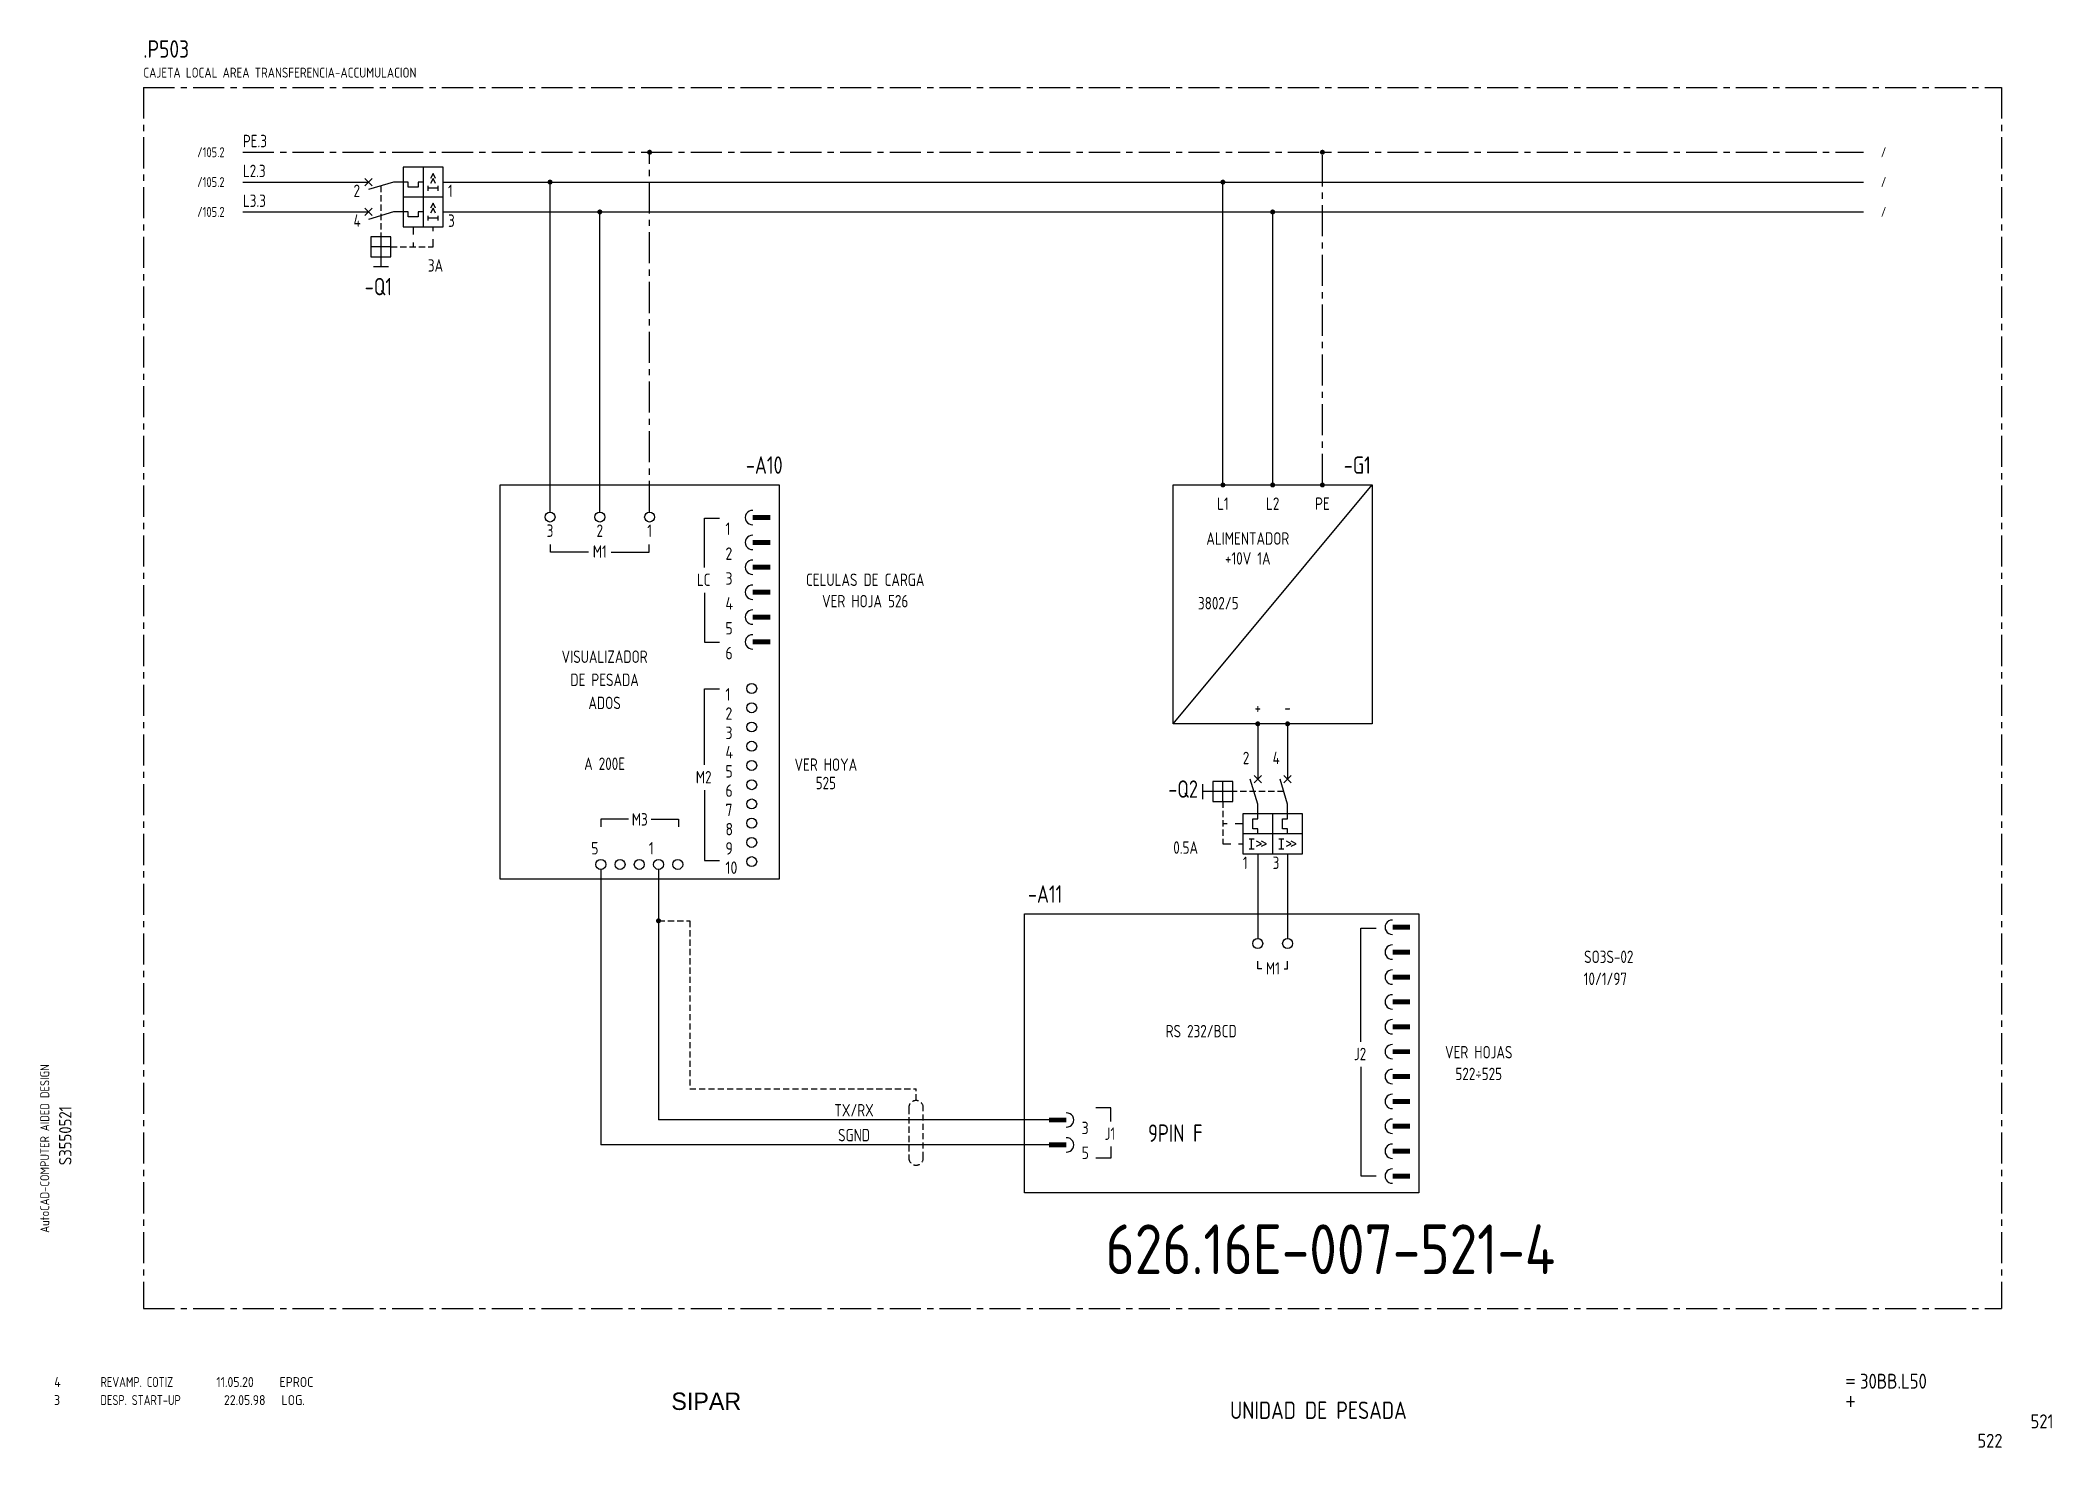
# Model space of a CAD drawing. Extents: x 10 to 414, y 6 to 289.
import ezdxf
from ezdxf.enums import TextEntityAlignment as Align

# ---------------------------------------------------------------- set-up
doc = ezdxf.new("R2010")
doc.units = 0
doc.header["$LTSCALE"] = 5
doc.header["$MEASUREMENT"] = 0
for name, pattern in [('CENTER', [2, 1.25, -0.25, 0.25, -0.25]), ('DASHED', [0.75, 0.5, -0.25]), ('HIDDEN', [0.375, 0.25, -0.125]), ('HIDDEN1', [0.625, 0.3125, -0.3125])]:
    doc.linetypes.add(name, pattern=pattern)
doc.layers.get('0').update_dxf_attribs({"linetype": 'CONTINUOUS'})
doc.layers.add('3', color=3, linetype='CONTINUOUS')
doc.layers.add('CART', color=7, linetype='CONTINUOUS')
doc.styles.add('DIN', font='DIN.shx', dxfattribs={"width": 0.85})
doc.styles.add('ISO', font='DIN', dxfattribs={"width": 0.8})
doc.styles.add('N', font='ROMANS', dxfattribs={"width": 0.85, "height": 3})
doc.styles.add('SIMPLEX', font='SIMPLEX', dxfattribs={"width": 0.85})
doc.styles.add('X', font='UNIV.SHX', dxfattribs={"height": 3.5})

# ---------------------------------------------------------------- blocks, each defined once
blk = doc.blocks.new('B5-3')
at = {"linetype": 'Continuous', "const_width": 0.5}
blk.add_lwpolyline([(-0.25, 0, 1), (0.25, 0, 1)], format="xyb", close=True, dxfattribs=at)
blk = doc.blocks.new('NOTA')
at = {"color": 5, "linetype": 'Continuous'}
blk.add_line((0, 0), (0, 0), dxfattribs=at)
at = {"color": 3, "style": 'DIN', "width": 0.8}
blk.add_attdef('NOME', text='', height=3.5, dxfattribs=at).set_placement((0, 0), align=Align.MIDDLE)
at = {"color": 7, "style": 'SIMPLEX', "flags": 9}
for tag, p in [('TIPO', (-2.04, -5.14)), ('QUADRO', (-2.04, -7.64))]:
    blk.add_attdef(tag, p, '', height=1, dxfattribs=at)
blk = doc.blocks.new('DESP')
at = {"color": 3, "style": 'DIN'}
for s, width, p in [('3', 0.9, (7.45, 13.02)), ('DESP. START-UP', 0.8, (16.76, 13.02)), ('22.05.98', 0.9, (41.59, 13.02)), ('LOG.', 0.9, (53.16, 13.02))]:
    blk.add_text(s, height=2, dxfattribs=dict(at, width=width)).set_placement(p)

msp = doc.modelspace()

# ---------------------------------------------------------------- linework, layer by layer
at = {"color": 3, "linetype": 'CENTER'}
for p, q in [((30.39, 279), (30.39, 33.63)), ((30.39, 279), (403.76, 279)), ((403.76, 279), (403.76, 33.63)), ((30.39, 33.63), (403.76, 33.63))]:
    msp.add_line(p, q, dxfattribs=at)
at = {"linetype": 'CENTER'}
for p, q in [((50.39, 266), (376.03, 266)), ((132.11, 193.69), (132.11, 266)), ((267.31, 199.13), (267.31, 266))]:
    msp.add_line(p, q, dxfattribs=at)
at = {"color": 7}
for p, q in [((82.62, 263), (82.62, 251)), ((90.62, 263), (82.62, 263)), ((86.62, 263), (86.62, 251)), ((90.62, 251), (90.62, 263)), ((80.62, 260), (75.62, 258.5)), ((83.62, 260), (80.62, 260)), ((83.62, 259), (83.62, 260)), ((85.62, 259), (83.62, 259)), ((86.62, 260), (85.62, 260)), ((85.62, 260), (85.62, 259)), ((87.62, 258.25), (87.62, 259.25)), ((89.62, 258.75), (87.62, 258.75)), ((88.62, 261.75), (88.12, 260.75)), ((88.62, 260.75), (88.12, 259.75)), ((89.12, 260.75), (88.62, 261.75)), ((89.12, 259.75), (88.62, 260.75)), ((89.62, 258.25), (89.62, 259.25)), ((90.62, 257), (82.62, 257)), ((88.62, 255.75), (88.12, 254.75)), ((88.62, 254.75), (88.12, 253.75)), ((89.12, 254.75), (88.62, 255.75)), ((89.12, 253.75), (88.62, 254.75)), ((80.62, 254), (75.62, 252.5)), ((83.62, 254), (80.62, 254)), ((82.62, 251), (90.62, 251)), ((83.62, 253), (83.62, 254)), ((85.62, 253), (83.62, 253)), ((85.62, 254), (85.62, 253)), ((86.62, 254), (85.62, 254)), ((87.62, 252.25), (87.62, 253.25)), ((89.62, 252.75), (87.62, 252.75)), ((89.62, 252.25), (89.62, 253.25)), ((76.12, 249), (76.12, 245)), ((80.12, 249), (76.12, 249)), ((80.12, 247), (76.12, 247)), ((78.12, 249), (78.12, 243)), ((80.12, 245), (80.12, 249)), ((76.12, 245), (80.12, 245)), ((79.62, 243), (76.62, 243)), ((243.31, 136.02), (243.31, 139.02)), ((249.31, 137.52), (243.31, 137.52)), ((249.31, 139.52), (245.31, 139.52)), ((245.31, 139.52), (245.31, 135.52)), ((247.31, 135.52), (247.31, 139.52)), ((249.31, 135.52), (249.31, 139.52)), ((254.31, 135.02), (252.81, 140.02)), ((260.31, 135.02), (258.81, 140.02)), ((245.31, 135.52), (249.31, 135.52)), ((254.31, 132.02), (254.31, 135.02)), ((260.31, 132.02), (260.31, 135.02)), ((263.31, 133.02), (251.31, 133.02)), ((251.31, 133.02), (251.31, 125.02)), ((253.31, 130.02), (253.31, 132.02)), ((253.31, 132.02), (254.31, 132.02)), ((254.31, 130.02), (253.31, 130.02)), ((254.31, 129.02), (254.31, 130.02)), ((257.31, 125.02), (257.31, 133.02)), ((259.31, 130.02), (259.31, 132.02)), ((259.31, 132.02), (260.31, 132.02)), ((260.31, 130.02), (259.31, 130.02)), ((260.31, 129.02), (260.31, 130.02)), ((263.31, 125.02), (263.31, 133.02)), ((263.31, 129.02), (251.31, 129.02)), ((252.56, 128.02), (253.56, 128.02)), ((252.56, 126.02), (253.56, 126.02)), ((253.06, 126.02), (253.06, 128.02)), ((255.06, 127.02), (254.06, 127.52)), ((254.06, 126.52), (255.06, 127.02)), ((256.06, 127.02), (255.06, 127.52)), ((255.06, 126.52), (256.06, 127.02)), ((258.56, 128.02), (259.56, 128.02)), ((258.56, 126.02), (259.56, 126.02)), ((259.06, 126.02), (259.06, 128.02)), ((261.06, 127.02), (260.06, 127.52)), ((260.06, 126.52), (261.06, 127.02)), ((262.06, 127.02), (261.06, 127.52)), ((261.06, 126.52), (262.06, 127.02)), ((251.31, 125.02), (263.31, 125.02))]:
    msp.add_line(p, q, dxfattribs=at)
for p, q in [((50.39, 260), (75.62, 260)), ((90.62, 260), (376.03, 260)), ((112.11, 193.69), (112.11, 260)), ((247.31, 199.13), (247.31, 260)), ((50.39, 254), (75.62, 254)), ((90.62, 254), (376.03, 254)), ((122.11, 193.69), (122.11, 254.25)), ((257.31, 199.13), (257.31, 254)), ((237.31, 151.13), (277.31, 199.13)), ((254.31, 151.13), (254.31, 140.02)), ((260.31, 151.13), (260.31, 140.02)), ((254.31, 125.02), (254.31, 107.99)), ((260.31, 125.02), (260.31, 107.99))]:
    msp.add_line(p, q)
at = {"color": 7, "linetype": 'DASHED'}
for p, q in [((76.35, 260.73), (74.89, 259.27)), ((74.89, 260.73), (76.35, 259.27)), ((74.89, 254.73), (76.35, 253.27)), ((76.35, 254.73), (74.89, 253.27)), ((255.04, 140.75), (253.58, 139.29)), ((255.04, 139.29), (253.58, 140.75)), ((261.04, 139.29), (259.58, 140.75)), ((261.04, 140.75), (259.58, 139.29))]:
    msp.add_line(p, q, dxfattribs=at)
at = {"color": 7, "linetype": 'HIDDEN'}
for p, q in [((78.12, 259.25), (78.12, 249)), ((80.12, 247), (88.62, 247)), ((259.56, 137.52), (249.31, 137.52)), ((247.31, 135.52), (247.31, 127.02))]:
    msp.add_line(p, q, dxfattribs=at)
at = {"color": 7, "linetype": 'HIDDEN1'}
for p, q in [((84.62, 251), (84.62, 247)), ((88.62, 247), (88.62, 251)), ((251.31, 131.02), (247.31, 131.02)), ((247.31, 127.02), (251.31, 127.02))]:
    msp.add_line(p, q, dxfattribs=at)
at = {"color": 3}
for p, q in [((102.11, 119.91), (102.11, 199.13)), ((102.11, 199.13), (158.15, 199.13)), ((158.15, 199.13), (158.15, 119.91)), ((237.31, 151.13), (237.31, 199.13)), ((237.31, 199.13), (277.31, 199.13)), ((277.31, 199.13), (277.31, 151.13)), ((277.31, 151.13), (237.31, 151.13)), ((158.15, 119.91), (102.11, 119.91)), ((207.47, 56.89), (207.47, 112.93)), ((207.47, 112.93), (286.69, 112.93)), ((286.69, 112.93), (286.69, 56.89)), ((286.69, 56.89), (207.47, 56.89))]:
    msp.add_line(p, q, dxfattribs=at)
at = {"linetype": 'Continuous'}
for p, q in [((143.14, 182.52), (143.14, 192.44)), ((143.14, 192.44), (146.17, 192.44)), ((112.17, 185.66), (112.17, 187.2)), ((132.05, 185.66), (132.05, 187.2)), ((119.85, 185.66), (112.17, 185.66)), ((124.37, 185.66), (132.05, 185.66)), ((143.14, 177.48), (143.14, 167.56)), ((143.14, 167.56), (146.17, 167.56)), ((143.14, 158.15), (146.17, 158.15)), ((143.14, 142.86), (143.14, 158.15)), ((143.14, 137.81), (143.14, 123.69)), ((127.89, 131.95), (122.3, 131.95)), ((122.3, 131.95), (122.3, 130.42)), ((132.4, 131.95), (137.93, 131.95)), ((137.93, 131.95), (137.93, 130.42)), ((122.31, 121.87), (122.31, 66.52)), ((133.91, 121.87), (133.91, 71.52)), ((143.14, 123.69), (146.17, 123.69)), ((275.05, 110.1), (278.08, 110.1)), ((275.05, 87.23), (275.05, 110.1)), ((254.31, 101.9), (254.31, 103.43)), ((255.1, 101.9), (254.31, 101.9)), ((259.61, 101.9), (260.31, 101.9)), ((260.31, 101.9), (260.31, 103.43)), ((275.05, 82.19), (275.05, 60.32)), ((224.77, 73.98), (221.75, 73.98)), ((224.77, 71.22), (224.77, 73.98)), ((212.34, 71.52), (133.91, 71.52)), ((212.34, 66.52), (122.31, 66.52)), ((224.77, 66.18), (224.77, 63.84)), ((224.77, 63.84), (221.75, 63.84)), ((275.05, 60.32), (278.08, 60.32))]:
    msp.add_line(p, q, dxfattribs=at)
at = {"linetype": 'HIDDEN'}
for p, q in [((133.91, 111.55), (140.17, 111.55)), ((140.17, 111.55), (140.17, 77.78)), ((140.17, 77.78), (185.65, 77.78)), ((185.65, 75.43), (185.65, 77.78)), ((184.2, 73.97), (184.2, 63.98)), ((187.11, 63.9), (187.11, 73.97))]:
    msp.add_line(p, q, dxfattribs=at)
at = {"linetype": 'Continuous', "const_width": 0.5}
for points in [[(131.86, 266, 1), (132.36, 266, 1)], [(267.06, 266, 1), (267.56, 266, 1)], [(111.86, 260, 1), (112.36, 260, 1)], [(247.06, 260, 1), (247.56, 260, 1)], [(121.86, 254, 1), (122.36, 254, 1)], [(257.06, 254, 1), (257.56, 254, 1)]]:
    msp.add_lwpolyline(points, format="xyb", close=True, dxfattribs=at)
for centre in [(112.11, 192.69), (122.11, 192.69), (132.11, 192.69), (152.63, 158.23), (152.63, 154.36), (152.63, 150.5), (152.63, 146.63), (152.63, 142.77), (152.63, 138.9), (152.63, 135.03), (152.63, 131.17), (152.63, 127.3), (122.31, 122.87), (126.17, 122.87), (130.04, 122.87), (133.91, 122.87), (137.77, 122.87), (152.63, 123.44), (254.31, 106.99), (260.31, 106.99)]:
    msp.add_circle(centre, 1)
for centre, start, end in [((152.78, 192.59), 87.5221, 272.4779), ((152.78, 187.59), 87.5221, 272.4779), ((152.78, 182.59), 87.5221, 272.4779), ((152.78, 177.59), 87.5221, 272.4779), ((152.78, 172.59), 87.5221, 272.4779), ((152.78, 167.59), 87.5221, 272.4779), ((281.33, 110.25), 87.5221, 272.4779), ((281.33, 105.25), 87.5221, 272.4779), ((281.33, 100.25), 87.5221, 272.4779), ((281.33, 95.25), 87.5221, 272.4779), ((281.33, 90.25), 87.5221, 272.4779), ((281.33, 85.25), 87.5221, 272.4779), ((281.33, 80.25), 87.5221, 272.4779), ((215.91, 71.52), 267.5221, 92.4779), ((281.33, 75.25), 87.5221, 272.4779), ((281.33, 70.25), 87.5221, 272.4779), ((215.91, 66.52), 267.5221, 92.4779), ((281.33, 65.25), 87.5221, 272.4779), ((281.33, 60.25), 87.5221, 272.4779)]:
    msp.add_arc(centre, 1.44, start, end)
at = {"linetype": 'HIDDEN'}
for centre, start, end in [((185.65, 73.97), 356.6994, 183.3006), ((185.65, 63.9), 176.6994, 3.3006)]:
    msp.add_arc(centre, 1.46, start, end, dxfattribs=at)
for points in [[(152.85, 192.09), (152.85, 193.09), (156.35, 192.09), (156.35, 193.09)], [(152.85, 187.09), (152.85, 188.09), (156.35, 187.09), (156.35, 188.09)], [(152.85, 182.09), (152.85, 183.09), (156.35, 182.09), (156.35, 183.09)], [(152.85, 177.09), (152.85, 178.09), (156.35, 177.09), (156.35, 178.09)], [(152.85, 172.09), (152.85, 173.09), (156.35, 172.09), (156.35, 173.09)], [(152.85, 167.09), (152.85, 168.09), (156.35, 167.09), (156.35, 168.09)], [(281.39, 109.75), (281.39, 110.75), (284.89, 109.75), (284.89, 110.75)], [(281.39, 104.75), (281.39, 105.75), (284.89, 104.75), (284.89, 105.75)], [(281.39, 99.75), (281.39, 100.75), (284.89, 99.75), (284.89, 100.75)], [(281.39, 94.75), (281.39, 95.75), (284.89, 94.75), (284.89, 95.75)], [(281.39, 89.75), (281.39, 90.75), (284.89, 89.75), (284.89, 90.75)], [(281.39, 84.75), (281.39, 85.75), (284.89, 84.75), (284.89, 85.75)], [(281.39, 79.75), (281.39, 80.75), (284.89, 79.75), (284.89, 80.75)], [(281.39, 74.75), (281.39, 75.75), (284.89, 74.75), (284.89, 75.75)], [(215.84, 71.02), (215.84, 72.02), (212.34, 71.02), (212.34, 72.02)], [(281.39, 69.75), (281.39, 70.75), (284.89, 69.75), (284.89, 70.75)], [(215.84, 66.02), (215.84, 67.02), (212.34, 66.02), (212.34, 67.02)], [(281.39, 64.75), (281.39, 65.75), (284.89, 64.75), (284.89, 65.75)], [(281.39, 59.75), (281.39, 60.75), (284.89, 59.75), (284.89, 60.75)]]:
    msp.add_solid(points)

# ---------------------------------------------------------------- block references
for p, values in [((77.62, 239), {'NOME': '-Q1'}), ((155.15, 203.13), {'NOME': '-A10'}), ((274.31, 203.13), {'NOME': '-G1'}), ((239.31, 138.02), {'NOME': '-Q2'}), ((211.58, 116.93), {'NOME': '-A11'}), ((237.75, 68.88), {'NOME': '9PIN F'})]:
    msp.add_blockref('NOTA', p).add_auto_attribs(values)
for p in [(247.31, 199.13), (257.31, 199.13), (267.31, 199.13), (254.31, 151.13), (260.31, 151.13), (133.91, 111.55)]:
    msp.add_blockref('B5-3', p)
at = {"linetype": 'Continuous'}
msp.add_blockref('DESP', (5, 1.21), dxfattribs=at)

# ---------------------------------------------------------------- texts
at = {"color": 3, "style": 'DIN'}
for s, height, width, p in [('.P503', 3.5, 0.85, (30.39, 285)), ('4', 2, 0.9, (12.49, 17.86)), ('REVAMP. COTIZ', 2, 0.8, (21.8, 17.86)), ('11.05.20', 2, 0.9, (45.07, 17.86)), ('EPROC', 2, 0.9, (57.76, 17.86))]:
    msp.add_text(s, height=height, dxfattribs=dict(at, width=width)).set_placement(p)
for s, height, style, width, p in [('CAJETA LOCAL AREA TRANSFERENCIA-ACCUMULACION', 2, 'DIN', 0.85, (30.39, 281)), ('/105.2', 2, 'DIN', 0.8, (41.2, 265)), ('PE.3', 2.5, 'DIN', 0.8, (50.39, 267)), ('/', 2, 'DIN', 0.8, (379.51, 265)), ('L2.3', 2.5, 'DIN', 0.8, (50.39, 261)), ('/105.2', 2, 'DIN', 0.8, (41.2, 259)), ('/', 2, 'DIN', 0.8, (379.51, 259)), ('/105.2', 2, 'DIN', 0.8, (41.2, 253)), ('L3.3', 2.5, 'DIN', 0.8, (50.39, 255)), ('/', 2, 'DIN', 0.8, (379.51, 253)), ('1', 2.5, 'DIN', 0.85, (147.35, 189.09)), ('2', 2.5, 'DIN', 0.85, (147.35, 184.09)), ('3', 2.5, 'DIN', 0.85, (147.35, 179.09)), ('4', 2.5, 'DIN', 0.85, (147.35, 174.09)), ('3802/5', 2.5, 'ISO', 0.8, (242.31, 174.13)), ('5', 2.5, 'DIN', 0.85, (147.35, 169.09)), ('6', 2.5, 'DIN', 0.85, (147.35, 164.09)), ('1', 2.5, 'DIN', 0.85, (147.35, 155.81)), ('2', 2.5, 'DIN', 0.85, (147.35, 151.94)), ('3', 2.5, 'DIN', 0.85, (147.35, 148.07)), ('4', 2.5, 'DIN', 0.85, (147.35, 144.2)), ('5', 2.5, 'DIN', 0.85, (147.35, 140.33)), ('6', 2.5, 'DIN', 0.85, (147.35, 136.46)), ('7', 2.5, 'DIN', 0.85, (147.35, 132.59)), ('8', 2.5, 'DIN', 0.85, (147.35, 128.72)), ('5', 2.5, 'DIN', 0.85, (120.37, 124.88)), ('1', 2.5, 'DIN', 0.85, (131.96, 124.88)), ('9', 2.5, 'DIN', 0.85, (147.35, 124.85)), ('10', 2.5, 'DIN', 0.85, (147.35, 120.98)), ('3', 2.5, 'DIN', 0.85, (218.92, 68.67)), ('5', 2.5, 'DIN', 0.85, (218.92, 63.67))]:
    msp.add_text(s, height=height, dxfattribs=dict(style=style, width=width)).set_placement(p)
at = {"color": 7, "style": 'DIN', "width": 0.8}
for s, p in [('2', (72.62, 257)), ('1', (91.62, 257)), ('4', (72.62, 251)), ('3', (91.62, 251)), ('2', (251.31, 143.02)), ('4', (257.31, 143.02)), ('1', (251.31, 121.96)), ('3', (257.31, 121.96)), ('10/1/97', (319.81, 98.64))]:
    msp.add_text(s, height=2.5, dxfattribs=at).set_placement(p)
for s, p in [('3A', (90.62, 242)), ('0.5A', (242.31, 125.02))]:
    msp.add_text(s, height=2.5, dxfattribs=at).set_placement(p, align=Align.RIGHT)
at = {"style": 'ISO', "width": 0.8}
for s, p in [('L1', (247.31, 194.13)), ('L2', (257.31, 194.13)), ('PE', (267.31, 194.13)), ('3', (112.11, 188.69)), ('2', (122.11, 188.69)), ('1', (132.11, 188.69)), ('M1', (122.11, 184.5)), ('ALIMENTADOR', (252.31, 187.13)), ('LC', (142.98, 178.83)), ('CELULAS DE CARGA', (175.43, 178.83)), ('VER HOJA 526', (175.43, 174.54)), ('VISUALIZADOR', (123.07, 163.37)), ('DE PESADA', (123.07, 158.73)), ('ADOS', (123.07, 154.09)), ('+', (254.31, 153.13)), ('-', (260.31, 153.13)), ('A 200E', (123.07, 141.86)), ('M2', (142.98, 139.16)), ('VER HOYA', (167.53, 141.68)), ('525', (167.53, 137.99)), ('M3', (130.14, 130.68)), ('SO3S-02', (324.84, 103.06)), ('M1', (257.35, 100.74)), ('RS 232/BCD', (242.95, 88.13)), ('J2', (274.88, 83.53)), ('VER HOJAS', (298.72, 83.9)), ('522-525', (298.72, 79.53)), (':', (298.72, 79.72)), ('TX/RX', (173.19, 72.23)), ('SGND', (173.19, 67.23)), ('J1', (224.61, 67.52))]:
    msp.add_text(s, height=2.5, dxfattribs=at).set_placement(p, align=Align.CENTER)
at = {"color": 3, "style": 'ISO', "width": 0.8}
msp.add_text('+10V 1A', height=2.5, dxfattribs=at).set_placement((252.31, 183.13), align=Align.CENTER)
at = {"color": 2, "insert": (223.72, 50.54), "char_height": 10, "width": 111.0411, "attachment_point": 1, "style": 'DIN'}
msp.add_mtext('626.16E-007-521-4', dxfattribs=at)
at = {"layer": '3', "color": 2, "style": 'DIN', "width": 0.85}
msp.add_text('UNIDAD DE PESADA', height=3.5, dxfattribs=at).set_placement((266.5, 11.44), align=Align.CENTER)
at = {"layer": 'CART', "color": 1, "style": 'DIN', "width": 0.9}
msp.add_text('AutoCAD-COMPUTER AIDED DESIGN', height=1.8, rotation=90, dxfattribs=at).set_placement((11.47, 48.84))
at = {"layer": 'CART', "color": 3, "style": 'N', "width": 0.85}
for s, p in [('=', (372.24, 17.91)), ('+', (372.24, 13.87))]:
    msp.add_text(s, height=2.5, dxfattribs=at).set_placement(p)
at = {"layer": 'CART', "color": 3, "style": 'DIN', "width": 0.9, "flags": 1}
msp.add_attdef('S3550521', text='', height=2.5, rotation=90, dxfattribs=at).set_placement((15.95, 68.38), align=Align.CENTER)
at = {"layer": 'CART', "color": 3, "style": 'DIN', "width": 0.85}
msp.add_attdef('30BB.L50', text='', height=3, dxfattribs=at).set_placement((375.33, 16.63), align=Align.BOTTOM_LEFT)
at = {"layer": 'CART', "color": 6, "style": 'X', "flags": 1}
msp.add_attdef('SIPAR', text='', height=3.5, dxfattribs=at).set_placement((143.5, 15), align=Align.MIDDLE)
at = {"layer": 'CART', "color": 2, "style": 'DIN', "width": 0.9, "flags": 1}
msp.add_attdef('521', text='', height=2.8, dxfattribs=at).set_placement((414.2, 9.56), align=Align.RIGHT)
at = {"layer": 'CART', "color": 7, "style": 'DIN', "width": 0.9, "flags": 1}
msp.add_attdef('522', (398.93, 5.65), '', height=2.8, dxfattribs=at)

doc.saveas('drawing.dxf')
